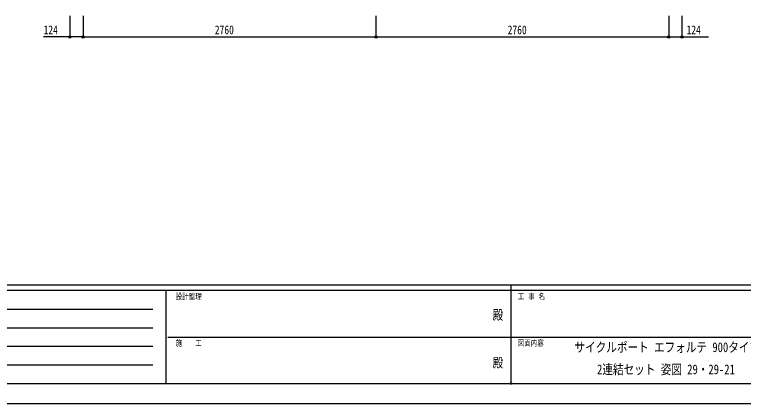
# Model space of a CAD drawing. Units: millimetres, scale not verified. Extents: x -10512 to 10512, y -7425 to 7425.
# Drawn here: x -4689 to 2180, y -7425 to -3765 of the extents above; entities that cross this region are included whole.
import ezdxf
from ezdxf.enums import TextEntityAlignment as Align

# ---------------------------------------------------------------- set-up
doc = ezdxf.new("R2010")
doc.units = ezdxf.units.MM
doc.header["$LTSCALE"] = 30
doc.header["$PDMODE"] = 32
doc.header["$PDSIZE"] = 15
for name, color, linetype in [('0-2_USER1', 3, 'Continuous'), ('0-6_YKK_D', 6, 'Continuous'), ('0-7_YKK_ZWAK', 7, 'Continuous')]:
    doc.layers.add(name, color=color, linetype=linetype)
doc.styles.add('ＭＳ ゴシック', font='')
doc.styles.get('ＭＳ ゴシック').set_extended_font_data('MS Gothic')

msp = doc.modelspace()

# ---------------------------------------------------------------- linework, layer by layer
at = {"layer": '0-6_YKK_D'}
for p, q in [((-4167.91, -3777.82), (-4167.91, -3976.83)), ((-4043.91, -3777.82), (-4043.91, -3976.83)), ((-4043.91, -3777.82), (-4043.91, -3976.83)), ((-1283.91, -3777.82), (-1283.91, -3976.83)), ((-1283.91, -3777.82), (-1283.91, -3976.83)), ((1476.09, -3777.82), (1476.09, -3976.83)), ((1476.09, -3777.82), (1476.09, -3976.83)), ((1600.09, -3777.82), (1600.09, -3976.83)), ((-4043.91, -3975.83), (-1283.91, -3975.83)), ((-1283.91, -3975.83), (1476.09, -3975.83))]:
    msp.add_line(p, q, dxfattribs=at)
for points in [[(-4043.91, -3975.83), (-4167.91, -3975.83), (-4417.01, -3975.83)], [(1476.09, -3975.83), (1600.09, -3975.83), (1849.19, -3975.83)]]:
    msp.add_lwpolyline(points, dxfattribs=at)
for centre in [(-4167.91, -3975.83), (-4043.91, -3975.83), (-4043.91, -3975.83), (-1283.91, -3975.83), (-1283.91, -3975.83), (1476.09, -3975.83), (1476.09, -3975.83), (1600.09, -3975.83)]:
    msp.add_circle(centre, 10.62, dxfattribs=at)
at = {"layer": '0-7_YKK_ZWAK'}
for p, q in [((9737.55, -6312.5), (-9762.45, -6312.5)), ((-12.45, -6312.5), (-12.45, -7237.5)), ((-3262.45, -6362.5), (-9762.45, -6362.5)), ((-3262.45, -6362.5), (-3262.45, -7237.5)), ((-12.45, -6362.5), (-3262.45, -6362.5)), ((3237.55, -6362.5), (-12.45, -6362.5)), ((-9656.2, -6537.5), (-3387.45, -6537.5)), ((-9656.2, -6712.5), (-3387.45, -6712.5)), ((-3243.7, -6800), (-12.45, -6800)), ((-12.45, -6800), (3237.55, -6800)), ((-9656.2, -6887.5), (-3387.45, -6887.5)), ((-9656.2, -7062.5), (-3387.45, -7062.5)), ((-9762.45, -7237.5), (-3262.45, -7237.5)), ((-3262.45, -7237.5), (-12.45, -7237.5)), ((-12.45, -7237.5), (3237.55, -7237.5))]:
    msp.add_line(p, q, dxfattribs=at)
msp.add_lwpolyline([(-10512.5, -7425), (10512.5, -7425), (10512.5, 7425), (-10512.5, 7425)], close=True, dxfattribs=at)
msp.add_point((-12.45, -7237.5), dxfattribs=at)

# ---------------------------------------------------------------- texts
at = {"layer": '0-2_USER1', "style": 'ＭＳ ゴシック', "width": 0.8}
for s, p in [('サイクルポート エフォルテ 900タイプ', (587.3, -6969.36)), ('2連結セット 姿図 29・29-21', (800.63, -7177.69))]:
    msp.add_text(s, height=91.64, dxfattribs=at).set_placement(p, align=Align.BOTTOM_LEFT)
at = {"layer": '0-6_YKK_D', "style": 'ＭＳ ゴシック', "width": 0.8}
for s, p in [('124', (-4415.71, -3974.53)), ('2760', (-2801.91, -3974.49)), ('2760', (-41.91, -3974.49)), ('124', (1643.89, -3974.53))]:
    msp.add_text(s, height=82.48, dxfattribs=at).set_placement(p, align=Align.BOTTOM_LEFT)
at = {"layer": '0-7_YKK_ZWAK', "style": 'ＭＳ ゴシック', "width": 0.8}
for s, height, p in [('設計監理', 54.99, (-3170.78, -6462.5)), ('工 事 名', 54.99, (53.17, -6462.5)), ('殿', 91.64, (-184.17, -6664.58)), ('施\u3000\u3000工', 54.99, (-3170.78, -6900)), ('図面内容', 54.99, (53.17, -6900)), ('殿', 91.64, (-184.17, -7114.58))]:
    msp.add_text(s, height=height, dxfattribs=at).set_placement(p, align=Align.BOTTOM_LEFT)

doc.saveas('drawing.dxf')
